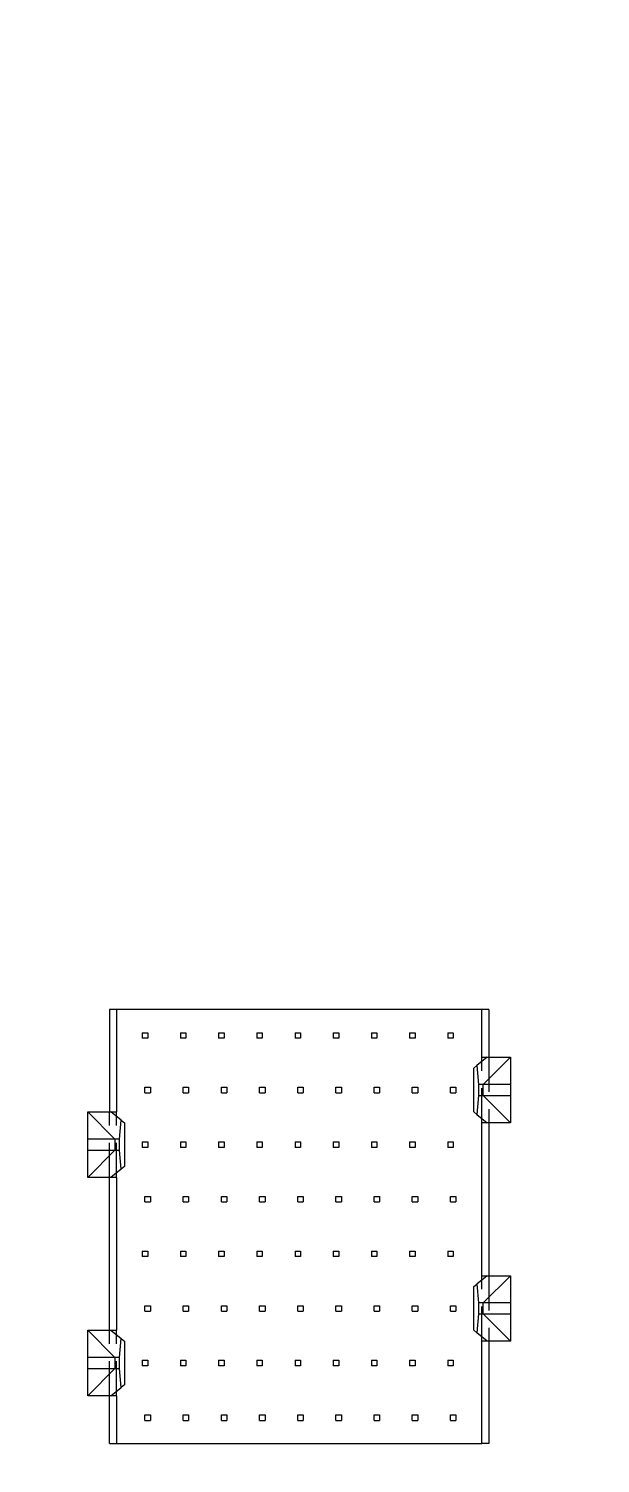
# Model space of a CAD drawing. Header units: millimetres. Extents: x -64 to 530, y -86 to 334.
# Drawn here: x 297.4 to 318.4, y 141.3 to 193.9 of the extents above; entities that cross this region are included whole.
import ezdxf

# ---------------------------------------------------------------- set-up
doc = ezdxf.new("R2010")
doc.units = ezdxf.units.MM
doc.header["$PDSIZE"] = -1
doc.linetypes.add('HIDDEN', pattern=[1.905, 1.27, -0.635])
doc.dimstyles.new('ISO-25', dxfattribs={"dimtxt": 2.5, "dimasz": 2.5, "dimexe": 1.25, "dimexo": 0.625, "dimtad": 1, "dimtxsty": 'Standard', "dimcen": 2.5, "dimadec": 0, "dimazin": 0, "dimtfac": 1, "dimtmove": 0, "dimatfit": 3, "dimfxl": 0, "dimarcsym": 0})

# ---------------------------------------------------------------- blocks, each defined once
blk = doc.blocks.new('*D35')
at = {"color": 0, "lineweight": -2}
for p, q in [((437.684, 297.079), (437.684, 315.579)), ((431.8, 293.079), (437.684, 297.079)), ((431.8, 279.9), (431.8, 293.079))]:
    blk.add_line(p, q, dxfattribs=at)
at = {"layer": 'Defpoints', "color": 0}
for p in [(437.684, 301.079), (431.8, 279.4), (0, 0)]:
    blk.add_point(p, dxfattribs=at)
at = {"color": 0, "insert": (435.434, 308.579), "char_height": 3, "attachment_point": 5, "rotation": 90}
blk.add_mtext('431,80', dxfattribs=at)
blk = doc.blocks.new('*D44')
at = {"color": 0, "lineweight": -2}
for p, q in [((298.633, 293.447), (298.633, 312.947)), ((293.9, 289.447), (298.633, 293.447)), ((293.9, 279.9), (293.9, 289.447))]:
    blk.add_line(p, q, dxfattribs=at)
at = {"layer": 'Defpoints', "color": 0}
for p in [(298.633, 297.447), (293.9, 279.4), (0, 0)]:
    blk.add_point(p, dxfattribs=at)
at = {"color": 0, "insert": (296.383, 305.447), "char_height": 3, "attachment_point": 5, "rotation": 90}
blk.add_mtext('293,90', dxfattribs=at)
blk = doc.blocks.new('*D48')
at = {"color": 0, "lineweight": -2}
for p, q in [((355.301, 295.339), (355.301, 315.339)), ((359.73, 291.339), (355.301, 295.339)), ((359.73, 265.82), (359.73, 291.339))]:
    blk.add_line(p, q, dxfattribs=at)
at = {"layer": 'Defpoints', "color": 0}
for p in [(355.301, 299.339), (359.73, 265.32), (0, 0)]:
    blk.add_point(p, dxfattribs=at)
at = {"color": 0, "insert": (353.051, 307.589), "char_height": 3, "attachment_point": 5, "rotation": 90}
blk.add_mtext('359,73', dxfattribs=at)
blk = doc.blocks.new('*D49')
at = {"color": 0, "lineweight": -2}
for p, q in [((349.375, 265.32), (345.375, 260.541)), ((359.23, 265.32), (349.375, 265.32)), ((345.375, 260.541), (325.375, 260.541))]:
    blk.add_line(p, q, dxfattribs=at)
at = {"layer": 'Defpoints', "color": 0}
for p in [(359.73, 265.32), (341.375, 260.541), (0, 0)]:
    blk.add_point(p, dxfattribs=at)
at = {"color": 0, "insert": (333.125, 262.791), "char_height": 3, "attachment_point": 5}
blk.add_mtext('265,32', dxfattribs=at)
blk = doc.blocks.new('*D50')
at = {"color": 0, "lineweight": -2}
for p, q in [((411.281, 297.743), (411.281, 316.243)), ((415.9, 293.743), (411.281, 297.743)), ((415.9, 279.97), (415.9, 293.743))]:
    blk.add_line(p, q, dxfattribs=at)
at = {"layer": 'Defpoints', "color": 0}
for p in [(411.281, 301.743), (415.9, 279.47), (0, 0)]:
    blk.add_point(p, dxfattribs=at)
at = {"color": 0, "insert": (409.031, 309.243), "char_height": 3, "attachment_point": 5, "rotation": 90}
blk.add_mtext('415,90', dxfattribs=at)
blk = doc.blocks.new('*D51')
at = {"color": 0, "lineweight": -2}
for p, q in [((441.42, 274.4), (445.42, 275.871)), ((445.42, 275.871), (464.92, 275.871)), ((425.95, 274.4), (441.42, 274.4))]:
    blk.add_line(p, q, dxfattribs=at)
at = {"layer": 'Defpoints', "color": 0}
for p in [(449.42, 275.871), (425.45, 274.4), (0, 0)]:
    blk.add_point(p, dxfattribs=at)
at = {"color": 0, "insert": (457.42, 278.121), "char_height": 3, "attachment_point": 5}
blk.add_mtext('274,40', dxfattribs=at)
blk = doc.blocks.new('*D52')
at = {"color": 0, "lineweight": -2}
for p, q in [((423.283, 294.998), (423.283, 314.998)), ((425.45, 290.998), (423.283, 294.998)), ((425.45, 274.9), (425.45, 290.998))]:
    blk.add_line(p, q, dxfattribs=at)
at = {"layer": 'Defpoints', "color": 0}
for p in [(423.283, 298.998), (425.45, 274.4), (0, 0)]:
    blk.add_point(p, dxfattribs=at)
at = {"color": 0, "insert": (421.033, 307.248), "char_height": 3, "attachment_point": 5, "rotation": 90}
blk.add_mtext('425,45', dxfattribs=at)
blk = doc.blocks.new('*D53')
at = {"color": 0, "lineweight": -2}
for p, q in [((425.93, 198.05), (448.265, 198.05)), ((448.265, 198.05), (452.265, 194.721)), ((452.265, 194.721), (470.765, 194.721))]:
    blk.add_line(p, q, dxfattribs=at)
at = {"layer": 'Defpoints', "color": 0}
for p in [(425.43, 198.05), (456.265, 194.721), (0, 0)]:
    blk.add_point(p, dxfattribs=at)
at = {"color": 0, "insert": (463.765, 196.971), "char_height": 3, "attachment_point": 5}
blk.add_mtext('198,05', dxfattribs=at)
blk = doc.blocks.new('*D54')
at = {"color": 0, "lineweight": -2}
for p, q in [((450.176, 169.47), (454.176, 172.471)), ((454.176, 172.471), (473.176, 172.471)), ((430.3, 169.47), (450.176, 169.47))]:
    blk.add_line(p, q, dxfattribs=at)
at = {"layer": 'Defpoints', "color": 0}
for p in [(458.176, 172.471), (429.8, 169.47), (0, 0)]:
    blk.add_point(p, dxfattribs=at)
at = {"color": 0, "insert": (465.926, 174.721), "char_height": 3, "attachment_point": 5}
blk.add_mtext('169,47', dxfattribs=at)
blk = doc.blocks.new('*D56')
at = {"color": 0, "lineweight": -2}
for p, q in [((437.803, 215.414), (437.803, 235.414)), ((425.43, 211.414), (437.803, 215.414)), ((425.43, 198.55), (425.43, 211.414))]:
    blk.add_line(p, q, dxfattribs=at)
at = {"layer": 'Defpoints', "color": 0}
for p in [(437.803, 219.414), (425.43, 198.05), (0, 0)]:
    blk.add_point(p, dxfattribs=at)
at = {"color": 0, "insert": (435.553, 227.664), "char_height": 3, "attachment_point": 5, "rotation": 90}
blk.add_mtext('425,43', dxfattribs=at)
blk = doc.blocks.new('*D57')
at = {"color": 0, "lineweight": -2}
for p, q in [((428.671, 174.228), (428.671, 193.728)), ((429.8, 173.47), (428.671, 174.228)), ((429.8, 169.97), (429.8, 173.47))]:
    blk.add_line(p, q, dxfattribs=at)
at = {"layer": 'Defpoints', "color": 0}
for p in [(428.671, 178.228), (429.8, 169.47), (0, 0)]:
    blk.add_point(p, dxfattribs=at)
at = {"color": 0, "insert": (426.421, 186.228), "char_height": 3, "attachment_point": 5, "rotation": 90}
blk.add_mtext('429,80', dxfattribs=at)
blk = doc.blocks.new('*D58')
at = {"color": 0, "lineweight": -2}
for p, q in [((423.781, 143.834), (423.781, 163.834)), ((425.43, 139.834), (423.781, 143.834)), ((425.43, 133.55), (425.43, 139.834))]:
    blk.add_line(p, q, dxfattribs=at)
at = {"layer": 'Defpoints', "color": 0}
for p in [(423.781, 147.834), (425.43, 133.05), (0, 0)]:
    blk.add_point(p, dxfattribs=at)
at = {"color": 0, "insert": (421.531, 156.084), "char_height": 3, "attachment_point": 5, "rotation": 90}
blk.add_mtext('425,43', dxfattribs=at)
blk = doc.blocks.new('*D65')
at = {"color": 0, "lineweight": -2}
for p, q in [((432.3, 165.97), (448.401, 165.97)), ((448.401, 165.97), (452.401, 161.133)), ((452.401, 161.133), (471.401, 161.133))]:
    blk.add_line(p, q, dxfattribs=at)
at = {"layer": 'Defpoints', "color": 0}
for p in [(431.8, 165.97), (456.401, 161.133), (0, 0)]:
    blk.add_point(p, dxfattribs=at)
at = {"color": 0, "insert": (464.151, 163.383), "char_height": 3, "attachment_point": 5}
blk.add_mtext('165,97', dxfattribs=at)
blk = doc.blocks.new('*D66')
at = {"color": 0, "lineweight": -2}
for p, q in [((448.405, 172.97), (452.405, 180.55)), ((452.405, 180.55), (471.405, 180.55)), ((432.3, 172.97), (448.405, 172.97))]:
    blk.add_line(p, q, dxfattribs=at)
at = {"layer": 'Defpoints', "color": 0}
for p in [(456.405, 180.55), (431.8, 172.97), (0, 0)]:
    blk.add_point(p, dxfattribs=at)
at = {"color": 0, "insert": (464.155, 182.8), "char_height": 3, "attachment_point": 5}
blk.add_mtext('172,97', dxfattribs=at)
blk = doc.blocks.new('*D76')
at = {"color": 0, "lineweight": -2}
for p, q in [((306.252, 292.611), (306.252, 312.111)), ((297.399, 288.611), (306.252, 292.611)), ((297.399, 279.9), (297.399, 288.611))]:
    blk.add_line(p, q, dxfattribs=at)
at = {"layer": 'Defpoints', "color": 0}
for p in [(306.252, 296.611), (297.399, 279.4), (0, 0)]:
    blk.add_point(p, dxfattribs=at)
at = {"color": 0, "insert": (304.002, 304.611), "char_height": 3, "attachment_point": 5, "rotation": 90}
blk.add_mtext('297,40', dxfattribs=at)
blk = doc.blocks.new('*D77')
at = {"color": 0, "lineweight": -2}
for p, q in [((404.526, 297.682), (404.526, 316.182)), ((412.401, 293.682), (404.526, 297.682)), ((412.401, 279.9), (412.401, 293.682))]:
    blk.add_line(p, q, dxfattribs=at)
at = {"layer": 'Defpoints', "color": 0}
for p in [(404.526, 301.682), (412.401, 279.4), (0, 0)]:
    blk.add_point(p, dxfattribs=at)
at = {"color": 0, "insert": (402.276, 309.182), "char_height": 3, "attachment_point": 5, "rotation": 90}
blk.add_mtext('412,40', dxfattribs=at)
blk = doc.blocks.new('*D78')
at = {"color": 0, "lineweight": -2}
for p, q in [((417.265, 297.291), (417.265, 315.791)), ((419.399, 293.291), (417.265, 297.291)), ((419.399, 279.9), (419.399, 293.291))]:
    blk.add_line(p, q, dxfattribs=at)
at = {"layer": 'Defpoints', "color": 0}
for p in [(417.265, 301.291), (419.399, 279.4), (0, 0)]:
    blk.add_point(p, dxfattribs=at)
at = {"color": 0, "insert": (415.015, 308.791), "char_height": 3, "attachment_point": 5, "rotation": 90}
blk.add_mtext('419,40', dxfattribs=at)
blk = doc.blocks.new('*D79')
at = {"color": 0, "lineweight": -2}
for p, q in [((327.667, 198.05), (331.667, 199.196)), ((331.667, 199.196), (350.167, 199.196)), ((321.16, 198.05), (327.667, 198.05))]:
    blk.add_line(p, q, dxfattribs=at)
at = {"layer": 'Defpoints', "color": 0}
for p in [(335.667, 199.196), (320.66, 198.05), (0, 0)]:
    blk.add_point(p, dxfattribs=at)
at = {"color": 0, "insert": (343.167, 201.446), "char_height": 3, "attachment_point": 5}
blk.add_mtext('198,05', dxfattribs=at)
blk = doc.blocks.new('*D80')
at = {"color": 0, "lineweight": -2}
for p, q in [((320.66, 197.55), (320.66, 191.803)), ((320.66, 191.803), (322.808, 187.803)), ((322.808, 187.803), (322.808, 168.303))]:
    blk.add_line(p, q, dxfattribs=at)
at = {"layer": 'Defpoints', "color": 0}
for p in [(320.66, 198.05), (322.808, 183.803), (0, 0)]:
    blk.add_point(p, dxfattribs=at)
at = {"color": 0, "insert": (320.558, 175.803), "char_height": 3, "attachment_point": 5, "rotation": 90}
blk.add_mtext('320,66', dxfattribs=at)
blk = doc.blocks.new('*D117')
at = {"color": 0, "lineweight": -2}
for p, q in [((384.771, 191.225), (380.771, 186.707)), ((393.742, 191.225), (384.771, 191.225)), ((380.771, 186.707), (362.771, 186.707))]:
    blk.add_line(p, q, dxfattribs=at)
at = {"layer": 'Defpoints', "color": 0}
for p in [(394.242, 191.225), (376.771, 186.707), (0, 0)]:
    blk.add_point(p, dxfattribs=at)
at = {"color": 0, "insert": (369.521, 188.957), "char_height": 3, "attachment_point": 5}
blk.add_mtext('191,23', dxfattribs=at)
blk = doc.blocks.new('*D118')
at = {"color": 0, "lineweight": -2}
for p, q in [((389.587, 199.576), (389.587, 219.576)), ((394.242, 195.576), (389.587, 199.576)), ((394.242, 191.725), (394.242, 195.576))]:
    blk.add_line(p, q, dxfattribs=at)
at = {"layer": 'Defpoints', "color": 0}
for p in [(389.587, 203.576), (394.242, 191.225), (0, 0)]:
    blk.add_point(p, dxfattribs=at)
at = {"color": 0, "insert": (387.337, 211.826), "char_height": 3, "attachment_point": 5, "rotation": 90}
blk.add_mtext('394,24', dxfattribs=at)
blk = doc.blocks.new('*D119')
at = {"color": 0, "lineweight": -2}
for p, q in [((393.843, 235.159), (393.843, 254.159)), ((396, 231.159), (393.843, 235.159)), ((396, 225.095), (396, 231.159))]:
    blk.add_line(p, q, dxfattribs=at)
at = {"layer": 'Defpoints', "color": 0}
for p in [(393.843, 239.159), (396, 224.595), (0, 0)]:
    blk.add_point(p, dxfattribs=at)
at = {"color": 0, "insert": (391.593, 246.909), "char_height": 3, "attachment_point": 5, "rotation": 90}
blk.add_mtext('396,00', dxfattribs=at)
blk = doc.blocks.new('*D120')
at = {"color": 0, "lineweight": -2}
for p, q in [((372.602, 236.309), (372.602, 255.809)), ((373.5, 232.309), (372.602, 236.309)), ((373.5, 225.095), (373.5, 232.309))]:
    blk.add_line(p, q, dxfattribs=at)
at = {"layer": 'Defpoints', "color": 0}
for p in [(372.602, 240.309), (373.5, 224.595), (0, 0)]:
    blk.add_point(p, dxfattribs=at)
at = {"color": 0, "insert": (370.352, 248.309), "char_height": 3, "attachment_point": 5, "rotation": 90}
blk.add_mtext('373,50', dxfattribs=at)
blk = doc.blocks.new('*D121')
at = {"color": 0, "lineweight": -2}
for p, q in [((345.579, 237.414), (345.579, 256.414)), ((349.175, 233.414), (345.579, 237.414)), ((349.175, 225.095), (349.175, 233.414))]:
    blk.add_line(p, q, dxfattribs=at)
at = {"layer": 'Defpoints', "color": 0}
for p in [(345.579, 241.414), (349.175, 224.595), (0, 0)]:
    blk.add_point(p, dxfattribs=at)
at = {"color": 0, "insert": (343.329, 249.164), "char_height": 3, "attachment_point": 5, "rotation": 90}
blk.add_mtext('349,18', dxfattribs=at)
blk = doc.blocks.new('*D122')
at = {"color": 0, "lineweight": -2}
for p, q in [((325.674, 236.995), (325.674, 256.995)), ((328.855, 232.995), (325.674, 236.995)), ((328.855, 225.095), (328.855, 232.995))]:
    blk.add_line(p, q, dxfattribs=at)
at = {"layer": 'Defpoints', "color": 0}
for p in [(325.674, 240.995), (328.855, 224.595), (0, 0)]:
    blk.add_point(p, dxfattribs=at)
at = {"color": 0, "insert": (323.424, 249.245), "char_height": 3, "attachment_point": 5, "rotation": 90}
blk.add_mtext('328,86', dxfattribs=at)
blk = doc.blocks.new('*D123')
at = {"color": 0, "lineweight": -2}
for p, q in [((304.85, 235.076), (304.85, 254.576)), ((308.535, 231.076), (304.85, 235.076)), ((308.535, 225.095), (308.535, 231.076))]:
    blk.add_line(p, q, dxfattribs=at)
at = {"layer": 'Defpoints', "color": 0}
for p in [(304.85, 239.076), (308.535, 224.595), (0, 0)]:
    blk.add_point(p, dxfattribs=at)
at = {"color": 0, "insert": (302.6, 247.076), "char_height": 3, "attachment_point": 5, "rotation": 90}
blk.add_mtext('308,54', dxfattribs=at)
blk = doc.blocks.new('*D142')
at = {"color": 0, "lineweight": -2}
for p, q in [((401.115, 224.595), (405.115, 228.426)), ((405.115, 228.426), (425.115, 228.426)), ((396.5, 224.595), (401.115, 224.595))]:
    blk.add_line(p, q, dxfattribs=at)
at = {"layer": 'Defpoints', "color": 0}
for p in [(409.115, 228.426), (396, 224.595), (0, 0)]:
    blk.add_point(p, dxfattribs=at)
at = {"color": 0, "insert": (417.365, 230.676), "char_height": 3, "attachment_point": 5}
blk.add_mtext('224,59', dxfattribs=at)

msp = doc.modelspace()

# ---------------------------------------------------------------- linework, layer by layer
at = {"color": 7, "linetype": 'Continuous', "lineweight": 15}
for p, q in [((300.385, 157.97), (300.385, 154.22)), ((300.635, 157.97), (300.385, 157.97)), ((300.635, 157.97), (300.635, 154.22)), ((314.035, 157.97), (300.635, 157.97)), ((314.035, 156.22), (314.035, 157.97)), ((314.285, 157.97), (314.035, 157.97)), ((314.285, 157.97), (314.285, 156.22)), ((314.235, 156.22), (313.854, 155.915)), ((314.035, 156.22), (314.235, 156.22)), ((315.085, 156.22), (314.085, 155.22)), ((314.235, 156.22), (315.085, 156.22)), ((315.085, 156.22), (315.085, 155.22)), ((313.735, 155.82), (313.854, 155.915)), ((313.735, 154.22), (313.735, 155.82)), ((313.854, 155.915), (313.915, 155.22)), ((313.915, 155.22), (313.915, 154.82)), ((314.085, 155.22), (313.915, 155.22)), ((314.085, 154.82), (314.085, 155.22)), ((315.085, 155.22), (314.085, 155.22)), ((315.085, 155.22), (315.085, 154.82)), ((313.915, 154.82), (313.854, 154.125)), ((313.915, 154.82), (314.085, 154.82)), ((314.085, 154.82), (315.085, 153.82)), ((314.085, 154.82), (315.085, 154.82)), ((315.085, 154.82), (315.085, 153.82)), ((299.585, 154.22), (300.435, 154.22)), ((300.585, 153.22), (299.585, 154.22)), ((299.585, 153.22), (299.585, 154.22)), ((300.816, 153.915), (300.435, 154.22)), ((300.435, 154.22), (300.635, 154.22)), ((313.854, 154.125), (313.735, 154.22)), ((313.854, 154.125), (314.235, 153.82)), ((300.755, 153.22), (300.816, 153.915)), ((300.816, 153.915), (300.935, 153.82)), ((300.935, 153.82), (300.935, 152.22)), ((314.035, 148.22), (314.035, 153.82)), ((314.235, 153.82), (314.035, 153.82)), ((315.085, 153.82), (314.235, 153.82)), ((314.285, 153.82), (314.285, 148.22)), ((299.585, 152.82), (299.585, 153.22)), ((300.585, 153.22), (299.585, 153.22)), ((300.755, 153.22), (300.585, 153.22)), ((300.585, 153.22), (300.585, 152.82)), ((300.755, 152.82), (300.755, 153.22)), ((299.585, 151.82), (300.585, 152.82)), ((299.585, 151.82), (299.585, 152.82)), ((299.585, 152.82), (300.585, 152.82)), ((300.585, 152.82), (300.755, 152.82)), ((300.816, 152.125), (300.755, 152.82)), ((300.816, 152.125), (300.435, 151.82)), ((300.935, 152.22), (300.816, 152.125)), ((300.435, 151.82), (299.585, 151.82)), ((300.385, 146.22), (300.385, 151.82)), ((300.635, 151.82), (300.435, 151.82)), ((300.635, 151.82), (300.635, 146.22)), ((314.235, 148.22), (313.854, 147.915)), ((314.035, 148.22), (314.235, 148.22)), ((315.085, 148.22), (314.085, 147.22)), ((314.235, 148.22), (315.085, 148.22)), ((315.085, 148.22), (315.085, 147.22)), ((313.735, 147.82), (313.854, 147.915)), ((313.735, 146.22), (313.735, 147.82)), ((313.854, 147.915), (313.915, 147.22)), ((313.915, 147.22), (313.915, 146.82)), ((314.085, 147.22), (313.915, 147.22)), ((314.085, 146.82), (314.085, 147.22)), ((315.085, 147.22), (314.085, 147.22)), ((315.085, 147.22), (315.085, 146.82)), ((313.915, 146.82), (313.854, 146.125)), ((313.915, 146.82), (314.085, 146.82)), ((314.085, 146.82), (315.085, 146.82)), ((314.085, 146.82), (315.085, 145.82)), ((315.085, 146.82), (315.085, 145.82)), ((300.585, 145.22), (299.585, 146.22)), ((299.585, 145.22), (299.585, 146.22)), ((299.585, 146.22), (300.435, 146.22)), ((300.435, 146.22), (300.816, 145.915)), ((300.435, 146.22), (300.635, 146.22)), ((313.854, 146.125), (313.735, 146.22)), ((314.235, 145.82), (313.854, 146.125)), ((300.755, 145.22), (300.816, 145.915)), ((300.816, 145.915), (300.935, 145.82)), ((300.935, 145.82), (300.935, 144.22)), ((314.035, 142.07), (314.035, 145.82)), ((314.235, 145.82), (314.035, 145.82)), ((315.085, 145.82), (314.235, 145.82)), ((314.285, 145.82), (314.285, 142.07)), ((299.585, 144.82), (299.585, 145.22)), ((300.585, 145.22), (299.585, 145.22)), ((300.755, 145.22), (300.585, 145.22)), ((300.585, 145.22), (300.585, 144.82)), ((300.755, 144.82), (300.755, 145.22)), ((299.585, 143.82), (300.585, 144.82)), ((299.585, 144.82), (300.585, 144.82)), ((299.585, 143.82), (299.585, 144.82)), ((300.585, 144.82), (300.755, 144.82)), ((300.816, 144.125), (300.755, 144.82)), ((300.435, 143.82), (300.816, 144.125)), ((300.935, 144.22), (300.816, 144.125)), ((300.435, 143.82), (299.585, 143.82)), ((300.385, 142.07), (300.385, 143.82)), ((300.635, 143.82), (300.435, 143.82)), ((300.635, 143.82), (300.635, 142.07)), ((300.385, 142.07), (300.635, 142.07)), ((300.635, 142.07), (314.035, 142.07)), ((314.285, 142.07), (314.035, 142.07))]:
    msp.add_line(p, q, dxfattribs=at)
at = {"color": 7, "linetype": 'HIDDEN', "lineweight": 0}
for p, q in [((301.585, 157.12), (301.585, 156.92)), ((301.585, 157.12), (301.785, 157.12)), ((301.785, 156.92), (301.585, 156.92)), ((301.785, 157.12), (301.785, 156.92)), ((302.985, 157.12), (302.985, 156.92)), ((302.985, 157.12), (303.185, 157.12)), ((303.185, 156.92), (302.985, 156.92)), ((303.185, 157.12), (303.185, 156.92)), ((304.385, 157.12), (304.385, 156.92)), ((304.385, 157.12), (304.585, 157.12)), ((304.585, 156.92), (304.385, 156.92)), ((304.585, 157.12), (304.585, 156.92)), ((305.785, 157.12), (305.785, 156.92)), ((305.785, 157.12), (305.985, 157.12)), ((305.985, 156.92), (305.785, 156.92)), ((305.985, 157.12), (305.985, 156.92)), ((307.185, 157.12), (307.385, 157.12)), ((307.185, 157.12), (307.185, 156.92)), ((307.385, 156.92), (307.185, 156.92)), ((307.385, 157.12), (307.385, 156.92)), ((308.585, 157.12), (308.585, 156.92)), ((308.585, 157.12), (308.785, 157.12)), ((308.785, 156.92), (308.585, 156.92)), ((308.785, 157.12), (308.785, 156.92)), ((309.985, 157.12), (309.985, 156.92)), ((309.985, 157.12), (310.185, 157.12)), ((310.185, 156.92), (309.985, 156.92)), ((310.185, 157.12), (310.185, 156.92)), ((311.385, 157.12), (311.385, 156.92)), ((311.385, 157.12), (311.585, 157.12)), ((311.585, 156.92), (311.385, 156.92)), ((311.585, 157.12), (311.585, 156.92)), ((312.785, 157.12), (312.985, 157.12)), ((312.785, 157.12), (312.785, 156.92)), ((312.985, 156.92), (312.785, 156.92)), ((312.985, 157.12), (312.985, 156.92)), ((314.035, 153.82), (314.035, 156.22)), ((314.285, 156.22), (314.285, 153.82)), ((301.685, 155.12), (301.885, 155.12)), ((301.685, 154.92), (301.685, 155.12)), ((301.885, 155.12), (301.885, 154.92)), ((303.085, 154.92), (303.085, 155.12)), ((303.085, 155.12), (303.285, 155.12)), ((303.285, 155.12), (303.285, 154.92)), ((304.485, 154.92), (304.485, 155.12)), ((304.485, 155.12), (304.685, 155.12)), ((304.685, 155.12), (304.685, 154.92)), ((305.885, 154.92), (305.885, 155.12)), ((305.885, 155.12), (306.085, 155.12)), ((306.085, 155.12), (306.085, 154.92)), ((307.285, 154.92), (307.285, 155.12)), ((307.285, 155.12), (307.485, 155.12)), ((307.485, 155.12), (307.485, 154.92)), ((308.685, 155.12), (308.885, 155.12)), ((308.685, 154.92), (308.685, 155.12)), ((308.885, 155.12), (308.885, 154.92)), ((310.085, 155.12), (310.285, 155.12)), ((310.085, 154.92), (310.085, 155.12)), ((310.285, 155.12), (310.285, 154.92)), ((311.485, 154.92), (311.485, 155.12)), ((311.485, 155.12), (311.685, 155.12)), ((311.685, 155.12), (311.685, 154.92)), ((312.885, 154.92), (312.885, 155.12)), ((312.885, 155.12), (313.085, 155.12)), ((313.085, 155.12), (313.085, 154.92)), ((301.685, 154.92), (301.885, 154.92)), ((303.085, 154.92), (303.285, 154.92)), ((304.485, 154.92), (304.685, 154.92)), ((305.885, 154.92), (306.085, 154.92)), ((307.285, 154.92), (307.485, 154.92)), ((308.685, 154.92), (308.885, 154.92)), ((310.085, 154.92), (310.285, 154.92)), ((311.485, 154.92), (311.685, 154.92)), ((312.885, 154.92), (313.085, 154.92)), ((300.385, 151.82), (300.385, 154.22)), ((300.635, 151.82), (300.635, 154.22)), ((301.585, 153.12), (301.585, 152.92)), ((301.585, 153.12), (301.785, 153.12)), ((301.785, 153.12), (301.785, 152.92)), ((302.985, 153.12), (302.985, 152.92)), ((302.985, 153.12), (303.185, 153.12)), ((303.185, 153.12), (303.185, 152.92)), ((304.385, 153.12), (304.585, 153.12)), ((304.385, 153.12), (304.385, 152.92)), ((304.585, 153.12), (304.585, 152.92)), ((305.785, 153.12), (305.985, 153.12)), ((305.785, 153.12), (305.785, 152.92)), ((305.985, 153.12), (305.985, 152.92)), ((307.185, 153.12), (307.385, 153.12)), ((307.185, 153.12), (307.185, 152.92)), ((307.385, 153.12), (307.385, 152.92)), ((308.585, 153.12), (308.585, 152.92)), ((308.585, 153.12), (308.785, 153.12)), ((308.785, 153.12), (308.785, 152.92)), ((309.985, 153.12), (310.185, 153.12)), ((309.985, 153.12), (309.985, 152.92)), ((310.185, 153.12), (310.185, 152.92)), ((311.385, 153.12), (311.385, 152.92)), ((311.385, 153.12), (311.585, 153.12)), ((311.585, 153.12), (311.585, 152.92)), ((312.785, 153.12), (312.985, 153.12)), ((312.785, 153.12), (312.785, 152.92)), ((312.985, 153.12), (312.985, 152.92)), ((301.785, 152.92), (301.585, 152.92)), ((303.185, 152.92), (302.985, 152.92)), ((304.585, 152.92), (304.385, 152.92)), ((305.985, 152.92), (305.785, 152.92)), ((307.385, 152.92), (307.185, 152.92)), ((308.785, 152.92), (308.585, 152.92)), ((310.185, 152.92), (309.985, 152.92)), ((311.585, 152.92), (311.385, 152.92)), ((312.985, 152.92), (312.785, 152.92)), ((301.685, 150.92), (301.685, 151.12)), ((301.685, 151.12), (301.885, 151.12)), ((301.685, 150.92), (301.885, 150.92)), ((301.885, 151.12), (301.885, 150.92)), ((303.085, 150.92), (303.085, 151.12)), ((303.085, 151.12), (303.285, 151.12)), ((303.085, 150.92), (303.285, 150.92)), ((303.285, 151.12), (303.285, 150.92)), ((304.485, 150.92), (304.485, 151.12)), ((304.485, 151.12), (304.685, 151.12)), ((304.485, 150.92), (304.685, 150.92)), ((304.685, 151.12), (304.685, 150.92)), ((305.885, 150.92), (305.885, 151.12)), ((305.885, 151.12), (306.085, 151.12)), ((305.885, 150.92), (306.085, 150.92)), ((306.085, 151.12), (306.085, 150.92)), ((307.285, 150.92), (307.285, 151.12)), ((307.285, 151.12), (307.485, 151.12)), ((307.285, 150.92), (307.485, 150.92)), ((307.485, 151.12), (307.485, 150.92)), ((308.685, 150.92), (308.685, 151.12)), ((308.685, 151.12), (308.885, 151.12)), ((308.685, 150.92), (308.885, 150.92)), ((308.885, 151.12), (308.885, 150.92)), ((310.085, 151.12), (310.285, 151.12)), ((310.085, 150.92), (310.085, 151.12)), ((310.085, 150.92), (310.285, 150.92)), ((310.285, 151.12), (310.285, 150.92)), ((311.485, 150.92), (311.485, 151.12)), ((311.485, 151.12), (311.685, 151.12)), ((311.485, 150.92), (311.685, 150.92)), ((311.685, 151.12), (311.685, 150.92)), ((312.885, 150.92), (312.885, 151.12)), ((312.885, 151.12), (313.085, 151.12)), ((312.885, 150.92), (313.085, 150.92)), ((313.085, 151.12), (313.085, 150.92)), ((301.585, 149.12), (301.785, 149.12)), ((301.585, 149.12), (301.585, 148.92)), ((301.785, 148.92), (301.585, 148.92)), ((301.785, 149.12), (301.785, 148.92)), ((302.985, 149.12), (303.185, 149.12)), ((302.985, 149.12), (302.985, 148.92)), ((303.185, 148.92), (302.985, 148.92)), ((303.185, 149.12), (303.185, 148.92)), ((304.385, 149.12), (304.585, 149.12)), ((304.385, 149.12), (304.385, 148.92)), ((304.585, 148.92), (304.385, 148.92)), ((304.585, 149.12), (304.585, 148.92)), ((305.785, 149.12), (305.985, 149.12)), ((305.785, 149.12), (305.785, 148.92)), ((305.985, 148.92), (305.785, 148.92)), ((305.985, 149.12), (305.985, 148.92)), ((307.185, 149.12), (307.385, 149.12)), ((307.185, 149.12), (307.185, 148.92)), ((307.385, 148.92), (307.185, 148.92)), ((307.385, 149.12), (307.385, 148.92)), ((308.585, 149.12), (308.585, 148.92)), ((308.585, 149.12), (308.785, 149.12)), ((308.785, 148.92), (308.585, 148.92)), ((308.785, 149.12), (308.785, 148.92)), ((309.985, 149.12), (309.985, 148.92)), ((309.985, 149.12), (310.185, 149.12)), ((310.185, 148.92), (309.985, 148.92)), ((310.185, 149.12), (310.185, 148.92)), ((311.385, 149.12), (311.385, 148.92)), ((311.385, 149.12), (311.585, 149.12)), ((311.585, 148.92), (311.385, 148.92)), ((311.585, 149.12), (311.585, 148.92)), ((312.785, 149.12), (312.985, 149.12)), ((312.785, 149.12), (312.785, 148.92)), ((312.985, 148.92), (312.785, 148.92)), ((312.985, 149.12), (312.985, 148.92)), ((314.035, 145.82), (314.035, 148.22)), ((314.285, 148.22), (314.285, 145.82)), ((301.685, 146.92), (301.685, 147.12)), ((301.685, 147.12), (301.885, 147.12)), ((301.685, 146.92), (301.885, 146.92)), ((301.885, 147.12), (301.885, 146.92)), ((303.085, 147.12), (303.285, 147.12)), ((303.085, 146.92), (303.085, 147.12)), ((303.085, 146.92), (303.285, 146.92)), ((303.285, 147.12), (303.285, 146.92)), ((304.485, 147.12), (304.685, 147.12)), ((304.485, 146.92), (304.485, 147.12)), ((304.485, 146.92), (304.685, 146.92)), ((304.685, 147.12), (304.685, 146.92)), ((305.885, 147.12), (306.085, 147.12)), ((305.885, 146.92), (305.885, 147.12)), ((305.885, 146.92), (306.085, 146.92)), ((306.085, 147.12), (306.085, 146.92)), ((307.285, 147.12), (307.485, 147.12)), ((307.285, 146.92), (307.285, 147.12)), ((307.285, 146.92), (307.485, 146.92)), ((307.485, 147.12), (307.485, 146.92)), ((308.685, 147.12), (308.885, 147.12)), ((308.685, 146.92), (308.685, 147.12)), ((308.685, 146.92), (308.885, 146.92)), ((308.885, 147.12), (308.885, 146.92)), ((310.085, 147.12), (310.285, 147.12)), ((310.085, 146.92), (310.085, 147.12)), ((310.085, 146.92), (310.285, 146.92)), ((310.285, 147.12), (310.285, 146.92)), ((311.485, 147.12), (311.685, 147.12)), ((311.485, 146.92), (311.485, 147.12)), ((311.485, 146.92), (311.685, 146.92)), ((311.685, 147.12), (311.685, 146.92)), ((312.885, 147.12), (313.085, 147.12)), ((312.885, 146.92), (312.885, 147.12)), ((312.885, 146.92), (313.085, 146.92)), ((313.085, 147.12), (313.085, 146.92)), ((300.385, 143.82), (300.385, 146.22)), ((300.635, 143.82), (300.635, 146.22)), ((301.585, 145.12), (301.785, 145.12)), ((301.585, 145.12), (301.585, 144.92)), ((301.785, 145.12), (301.785, 144.92)), ((302.985, 145.12), (302.985, 144.92)), ((302.985, 145.12), (303.185, 145.12)), ((303.185, 145.12), (303.185, 144.92)), ((304.385, 145.12), (304.385, 144.92)), ((304.385, 145.12), (304.585, 145.12)), ((304.585, 145.12), (304.585, 144.92)), ((305.785, 145.12), (305.785, 144.92)), ((305.785, 145.12), (305.985, 145.12)), ((305.985, 145.12), (305.985, 144.92)), ((307.185, 145.12), (307.185, 144.92)), ((307.185, 145.12), (307.385, 145.12)), ((307.385, 145.12), (307.385, 144.92)), ((308.585, 145.12), (308.585, 144.92)), ((308.585, 145.12), (308.785, 145.12)), ((308.785, 145.12), (308.785, 144.92)), ((309.985, 145.12), (309.985, 144.92)), ((309.985, 145.12), (310.185, 145.12)), ((310.185, 145.12), (310.185, 144.92)), ((311.385, 145.12), (311.385, 144.92)), ((311.385, 145.12), (311.585, 145.12)), ((311.585, 145.12), (311.585, 144.92)), ((312.785, 145.12), (312.985, 145.12)), ((312.785, 145.12), (312.785, 144.92)), ((312.985, 145.12), (312.985, 144.92)), ((301.785, 144.92), (301.585, 144.92)), ((303.185, 144.92), (302.985, 144.92)), ((304.585, 144.92), (304.385, 144.92)), ((305.985, 144.92), (305.785, 144.92)), ((307.385, 144.92), (307.185, 144.92)), ((308.785, 144.92), (308.585, 144.92)), ((310.185, 144.92), (309.985, 144.92)), ((311.585, 144.92), (311.385, 144.92)), ((312.985, 144.92), (312.785, 144.92)), ((301.685, 142.92), (301.685, 143.12)), ((301.685, 143.12), (301.885, 143.12)), ((301.885, 143.12), (301.885, 142.92)), ((303.085, 143.12), (303.285, 143.12)), ((303.085, 142.92), (303.085, 143.12)), ((303.285, 143.12), (303.285, 142.92)), ((304.485, 143.12), (304.685, 143.12)), ((304.485, 142.92), (304.485, 143.12)), ((304.685, 143.12), (304.685, 142.92)), ((305.885, 143.12), (306.085, 143.12)), ((305.885, 142.92), (305.885, 143.12)), ((306.085, 143.12), (306.085, 142.92)), ((307.285, 143.12), (307.485, 143.12)), ((307.285, 142.92), (307.285, 143.12)), ((307.485, 143.12), (307.485, 142.92)), ((308.685, 143.12), (308.885, 143.12)), ((308.685, 142.92), (308.685, 143.12)), ((308.885, 143.12), (308.885, 142.92)), ((310.085, 143.12), (310.285, 143.12)), ((310.085, 142.92), (310.085, 143.12)), ((310.285, 143.12), (310.285, 142.92)), ((311.485, 143.12), (311.685, 143.12)), ((311.485, 142.92), (311.485, 143.12)), ((311.685, 143.12), (311.685, 142.92)), ((312.885, 142.92), (312.885, 143.12)), ((312.885, 143.12), (313.085, 143.12)), ((313.085, 143.12), (313.085, 142.92)), ((301.685, 142.92), (301.885, 142.92)), ((303.085, 142.92), (303.285, 142.92)), ((304.485, 142.92), (304.685, 142.92)), ((305.885, 142.92), (306.085, 142.92)), ((307.285, 142.92), (307.485, 142.92)), ((308.685, 142.92), (308.885, 142.92)), ((310.085, 142.92), (310.285, 142.92)), ((311.485, 142.92), (311.685, 142.92)), ((312.885, 142.92), (313.085, 142.92))]:
    msp.add_line(p, q, dxfattribs=at)

# ---------------------------------------------------------------- dimensions: what is measured, and where the dimension line sits
for feature_location, offset, dtype, picture, middle in [((415.9, 279.47), (-4.619, 22.273), 1, '*D50', (409.031, 309.243)), ((412.401, 279.4), (-7.875, 22.282), 1, '*D77', (402.276, 309.182)), ((419.399, 279.4), (-2.134, 21.891), 1, '*D78', (415.015, 308.791)), ((431.8, 279.4), (5.884, 21.679), 1, '*D35', (435.434, 308.579)), ((359.73, 265.32), (-4.429, 34.019), 1, '*D48', (353.051, 307.589)), ((425.45, 274.4), (-2.167, 24.598), 1, '*D52', (421.033, 307.248)), ((293.9, 279.4), (4.733, 18.047), 1, '*D44', (296.383, 305.447)), ((297.399, 279.4), (8.853, 17.211), 1, '*D76', (304.002, 304.611)), ((425.45, 274.4), (23.97, 1.471), 0, '*D51', (457.42, 278.121)), ((359.73, 265.32), (-18.355, -4.779), 0, '*D49', (333.125, 262.791)), ((328.855004, 224.594993), (-3.181118, 16.399692), 1, '*D122', (323.423886, 249.244685)), ((349.175004, 224.594993), (-3.596016, 16.818599), 1, '*D121', (343.328988, 249.163592)), ((373.5, 224.595), (-0.898, 15.714), 1, '*D120', (370.352, 248.309)), ((308.535004, 224.594993), (-3.685483, 14.481318), 1, '*D123', (302.599521, 247.07631)), ((396, 224.595), (-2.157, 14.564), 1, '*D119', (391.593, 246.909)), ((425.43, 198.05), (12.373, 21.364), 1, '*D56', (435.553, 227.664)), ((396, 224.59499), (13.11539, 3.83088), 0, '*D142', (417.3654, 230.67587)), ((394.242, 191.225), (-4.655, 12.351), 1, '*D118', (387.337, 211.826)), ((320.66, 198.05), (15.007, 1.146), 0, '*D79', (343.167, 201.446)), ((425.43, 198.05), (30.835, -3.329), 0, '*D53', (463.765, 196.971)), ((320.66, 198.05), (2.148, -14.247), 1, '*D80', (320.558, 175.803)), ((429.8, 169.47), (-1.129, 8.758), 1, '*D57', (426.421, 186.228)), ((394.242, 191.2254), (-17.4707, -4.5184), 0, '*D117', (369.5213, 188.957)), ((431.8, 172.97), (24.605, 7.58), 0, '*D66', (464.155, 182.8)), ((429.8, 169.47), (28.376, 3.001), 0, '*D54', (465.926, 174.721)), ((431.8, 165.97), (24.601, -4.837), 0, '*D65', (464.151, 163.383)), ((425.43, 133.05), (-1.649, 14.784), 1, '*D58', (421.531, 156.084))]:
    dim = msp.add_ordinate_dim(feature_location=feature_location, offset=offset, dtype=dtype, origin=(0, 0), dimstyle='ISO-25', override={"dimtxt": 3, "dimasz": 2, "dimexe": 0.5, "dimexo": 0.5, "dimgap": 0.5, "dimzin": 0, "dimadec": 2, "dimtzin": 0})
    dim.commit()
    dim.dimension.update_dxf_attribs({"geometry": picture, "text_midpoint": middle})

doc.saveas('drawing.dxf')
